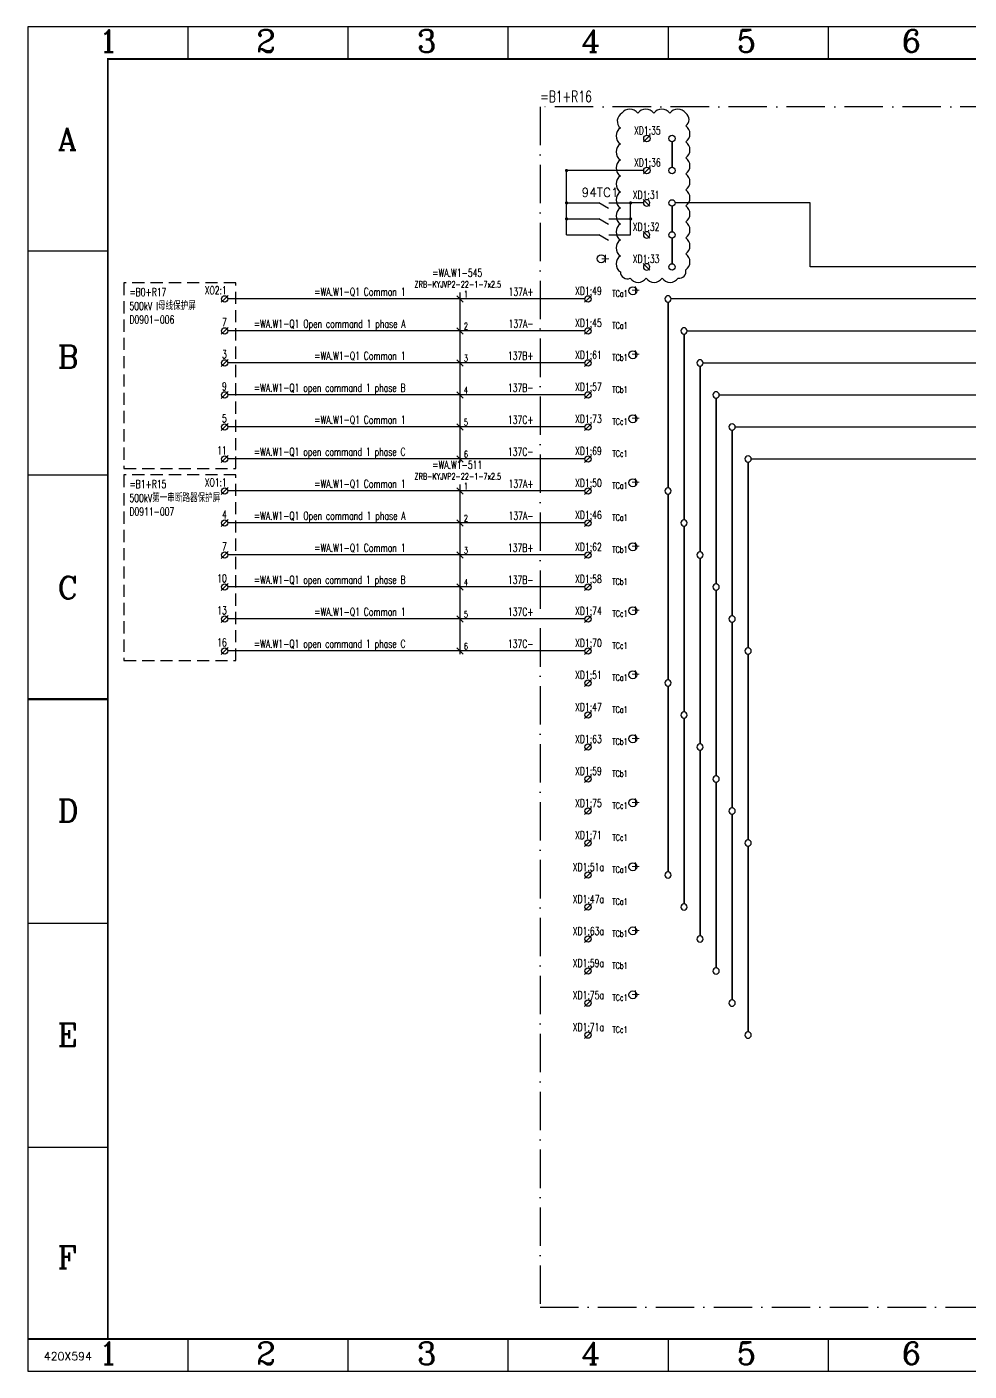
# Model space of a CAD drawing. Header units: millimetres. Extents: x 0 to 594, y 0 to 420.
# Drawn here: x -0.3 to 294.1, y 0 to 420 of the extents above; entities that cross this region are included whole.
import ezdxf
from ezdxf.enums import TextEntityAlignment as Align

# ---------------------------------------------------------------- set-up
doc = ezdxf.new("R2010")
doc.units = ezdxf.units.MM
doc.linetypes.add('ACAD_ISO10W100', pattern=[18, 12, -3, 0, -3])
doc.linetypes.add('DASHED', pattern=[19.05, 12.7, -6.35])
doc.layers.add('4', color=7, linetype='Continuous')
doc.layers.add('GPDRAW', color=1, linetype='Continuous')
doc.styles.add('ECL', font='', dxfattribs={"width": 0.7, "height": 3})
doc.styles.add('elec', font='simplex.shx', dxfattribs={"width": 0.7, "bigfont": 'hztxta.shx'})
doc.styles.add('GPDRAW', font='txt.shx', dxfattribs={"height": 2.5, "bigfont": 'hzfs.shx'})
doc.styles.add('HZ', font='txt8.shx', dxfattribs={"bigfont": 'hztxt1.shx'})
doc.styles.add('ROMANC', font='romanc')
doc.styles.get('ECL').set_extended_font_data('FangSong_GB2312')

# ---------------------------------------------------------------- blocks, each defined once
blk = doc.blocks.new('tmInLR')
at = {"color": 0}
for q in [(1.06, 1.06), (-1.06, -1.06)]:
    blk.add_line((0, 0), q, dxfattribs=at)
blk.add_circle((0, 0), 1, dxfattribs=at)
at = {"color": 0, "style": 'elec', "width": 0.7}
blk.add_text('1.5', height=0.000667, dxfattribs=at).set_placement((0.71, 0.71))
at = {"color": 0, "style": 'elec', "width": 0.7, "flags": 1}
for tag, p in [('DESC', (0.07, 4.37)), ('TERNO', (0.13, 1.25))]:
    blk.add_attdef(tag, text='', height=2.5, dxfattribs=at).set_placement(p, align=Align.CENTER)
at = {"color": 0, "style": 'elec', "width": 0.7}
blk.add_attdef('NO', text='', height=2.5, dxfattribs=at).set_placement((0.13, 1.25), align=Align.CENTER)
blk = doc.blocks.new('*U6', base_point=(160, 395))
at = {"linetype": 'ACAD_ISO10W100'}
blk.add_lwpolyline([(160, 395), (160, 20), (385, 20), (385, 130), (430, 130), (430, 395)], close=True, dxfattribs=at)
at = {"style": 'elec', "width": 0.7}
for tag, p in [('EquCode', (160, 396.5)), ('EquDesCode', (160, 396.5)), ('DDCode', (210, 396.5)), ('EquName', (210, 396.5)), ('EquPlace', (210, 396.5))]:
    blk.add_attdef(tag, p, '', height=3.5, dxfattribs=at)
blk = doc.blocks.new('*U8', base_point=(175, 350))
for points, format in [([(176, 350, 0, 0, 0), (199, 350, 0, 0, 0.414214), (200, 349, 0.5, 0.5, 0), (200, 291, 0, 0, 0.414214), (199, 290, 0, 0, 0), (176, 290, 0, 0, 0)], "xyseb"), ([(199, 350, 1), (201, 350, 1), (199, 350, 1)], "xyb"), ([(199, 350, 1), (201, 350, 1), (199, 350, 1)], "xyb"), ([(199, 290, 1), (201, 290, 1), (199, 290, 1)], "xyb"), ([(199, 290, 1), (201, 290, 1), (199, 290, 1)], "xyb")]:
    blk.add_lwpolyline(points, format=format)
at = {"style": 'elec'}
for tag, p in [('DIC1', (201, 350)), ('DIC2', (202, 349)), ('CODE', (203, 349.5))]:
    blk.add_attdef(tag, p, '', height=3, dxfattribs=at)
blk = doc.blocks.new('*U9', base_point=(175, 340))
for points, format in [([(176, 340, 0, 0, 0), (204, 340, 0, 0, 0.414214), (205, 339, 0.5, 0.5, 0), (205, 281, 0, 0, 0.414214), (204, 280, 0, 0, 0), (176, 280, 0, 0, 0)], "xyseb"), ([(204, 340, 1), (206, 340, 1), (204, 340, 1)], "xyb"), ([(204, 340, 1), (206, 340, 1), (204, 340, 1)], "xyb"), ([(204, 280, 1), (206, 280, 1), (204, 280, 1)], "xyb"), ([(204, 280, 1), (206, 280, 1), (204, 280, 1)], "xyb")]:
    blk.add_lwpolyline(points, format=format)
at = {"style": 'elec'}
for tag, p in [('DIC1', (206, 340)), ('DIC2', (207, 339)), ('CODE', (208, 339.5))]:
    blk.add_attdef(tag, p, '', height=3, dxfattribs=at)
blk = doc.blocks.new('*U10', base_point=(175, 330))
for points, format in [([(176, 330, 0, 0, 0), (209, 330, 0, 0, 0.414214), (210, 329, 0.5, 0.5, 0), (210, 271, 0, 0, 0.414214), (209, 270, 0, 0, 0), (176, 270, 0, 0, 0)], "xyseb"), ([(209, 330, 1), (211, 330, 1), (209, 330, 1)], "xyb"), ([(209, 330, 1), (211, 330, 1), (209, 330, 1)], "xyb"), ([(209, 270, 1), (211, 270, 1), (209, 270, 1)], "xyb"), ([(209, 270, 1), (211, 270, 1), (209, 270, 1)], "xyb")]:
    blk.add_lwpolyline(points, format=format)
at = {"style": 'elec'}
for tag, p in [('DIC1', (211, 330)), ('DIC2', (212, 329)), ('CODE', (213, 329.5))]:
    blk.add_attdef(tag, p, '', height=3, dxfattribs=at)
blk = doc.blocks.new('*U11', base_point=(175, 320))
for points, format in [([(176, 320, 0, 0, 0), (214, 320, 0, 0, 0.414214), (215, 319, 0.5, 0.5, 0), (215, 261, 0, 0, 0.414214), (214, 260, 0, 0, 0), (176, 260, 0, 0, 0)], "xyseb"), ([(214, 320, 1), (216, 320, 1), (214, 320, 1)], "xyb"), ([(214, 320, 1), (216, 320, 1), (214, 320, 1)], "xyb"), ([(214, 260, 1), (216, 260, 1), (214, 260, 1)], "xyb"), ([(214, 260, 1), (216, 260, 1), (214, 260, 1)], "xyb")]:
    blk.add_lwpolyline(points, format=format)
at = {"style": 'elec'}
for tag, p in [('DIC1', (216, 320)), ('DIC2', (217, 319)), ('CODE', (218, 319.5))]:
    blk.add_attdef(tag, p, '', height=3, dxfattribs=at)
blk = doc.blocks.new('*U12', base_point=(175, 310))
for points, format in [([(219, 310, 1), (221, 310, 1), (219, 310, 1)], "xyb"), ([(219, 310, 1), (221, 310, 1), (219, 310, 1)], "xyb"), ([(176, 310, 0, 0, 0), (219, 310, 0, 0, 0.414214), (220, 309, 0.5, 0.5, 0), (220, 251, 0, 0, 0.414214), (219, 250, 0, 0, 0), (176, 250, 0, 0, 0)], "xyseb"), ([(219, 250, 1), (221, 250, 1), (219, 250, 1)], "xyb"), ([(219, 250, 1), (221, 250, 1), (219, 250, 1)], "xyb")]:
    blk.add_lwpolyline(points, format=format)
at = {"style": 'elec'}
for tag, p in [('DIC1', (221, 310)), ('DIC2', (222, 309)), ('CODE', (223, 309.5))]:
    blk.add_attdef(tag, p, '', height=3, dxfattribs=at)
blk = doc.blocks.new('*U13', base_point=(175, 300))
for points, format in [([(176, 300, 0, 0, 0), (224, 300, 0, 0, 0.414214), (225, 299, 0.5, 0.5, 0), (225, 241, 0, 0, 0.414214), (224, 240, 0, 0, 0), (176, 240, 0, 0, 0)], "xyseb"), ([(224, 300, 1), (226, 300, 1), (224, 300, 1)], "xyb"), ([(224, 300, 1), (226, 300, 1), (224, 300, 1)], "xyb"), ([(224, 240, 1), (226, 240, 1), (224, 240, 1)], "xyb"), ([(224, 240, 1), (226, 240, 1), (224, 240, 1)], "xyb")]:
    blk.add_lwpolyline(points, format=format)
at = {"style": 'elec'}
for tag, p in [('DIC1', (226, 300)), ('CODE', (228, 299.5)), ('DIC2', (227, 299))]:
    blk.add_attdef(tag, p, '', height=3, dxfattribs=at)
blk = doc.blocks.new('*U25')
at = {"color": 7, "linetype": 'DASHED', "ltscale": 0.3}
blk.add_lwpolyline([(0, 0), (0, -58), (35, -58), (35, 0), (0, 0)], dxfattribs=at)
at = {"color": 7, "style": 'elec', "width": 0.7}
for tag, p in [('EQUCODE', (1.73, -4.11)), ('EQUNAME', (1.73, -8.46)), ('DWGNO0', (1.73, -12.7))]:
    blk.add_attdef(tag, p, '', height=2.5, dxfattribs=at)
blk = doc.blocks.new('*U26', base_point=(174.000001, 115))
at = {"color": 0}
blk.add_lwpolyline([(174.000001, 115), (174.000001, 115), (174.000001, 115), (62.5, 115)], dxfattribs=at)
at = {"color": 0, "style": 'elec', "width": 0.7}
for tag, p in [('WireSerial', (47, 116)), ('WireDescription', (80, 116)), ('ToOtherEqu', (104, 116)), ('IsDesignWire', (122, 116)), ('LoopCode', (120, 116)), ('InOut', (122, 116))]:
    blk.add_attdef(tag, text='', height=2.5, dxfattribs=at).set_placement(p, align=Align.RIGHT)
blk = doc.blocks.new('*U27', base_point=(174.000001, 135))
at = {"color": 0}
blk.add_lwpolyline([(174.000001, 135), (174.000001, 135), (174.000001, 135), (62.5, 135)], dxfattribs=at)
at = {"color": 0, "style": 'elec', "width": 0.7}
for tag, p in [('WireSerial', (47, 136)), ('WireDescription', (80, 136)), ('IsDesignWire', (122, 136)), ('ToOtherEqu', (104, 136)), ('LoopCode', (120, 136)), ('InOut', (122, 136))]:
    blk.add_attdef(tag, text='', height=2.5, dxfattribs=at).set_placement(p, align=Align.RIGHT)
blk = doc.blocks.new('*U28', base_point=(174.000001, 105))
at = {"color": 0}
blk.add_lwpolyline([(174.000001, 105), (174.000001, 105), (174.000001, 105), (62.5, 105)], dxfattribs=at)
at = {"color": 0, "style": 'elec', "width": 0.7}
for tag, p in [('WireSerial', (47, 106)), ('WireDescription', (80, 106)), ('ToOtherEqu', (104, 106)), ('IsDesignWire', (122, 106)), ('LoopCode', (120, 106)), ('InOut', (122, 106))]:
    blk.add_attdef(tag, text='', height=2.5, dxfattribs=at).set_placement(p, align=Align.RIGHT)
blk = doc.blocks.new('*U29', base_point=(174.000001, 125))
at = {"color": 0}
blk.add_lwpolyline([(174.000001, 125), (174.000001, 125), (174.000001, 125), (62.5, 125)], dxfattribs=at)
at = {"color": 0, "style": 'elec', "width": 0.7}
for tag, p in [('WireSerial', (47, 126)), ('WireDescription', (80, 126)), ('ToOtherEqu', (104, 126)), ('IsDesignWire', (122, 126)), ('LoopCode', (120, 126)), ('InOut', (122, 126))]:
    blk.add_attdef(tag, text='', height=2.5, dxfattribs=at).set_placement(p, align=Align.RIGHT)
blk = doc.blocks.new('*U30', base_point=(174.000001, 145))
at = {"color": 0}
blk.add_lwpolyline([(174.000001, 145), (174.000001, 145), (174.000001, 145), (62.5, 145)], dxfattribs=at)
at = {"color": 0, "style": 'elec', "width": 0.7}
for tag, p in [('WireSerial', (47, 146)), ('WireDescription', (80, 146)), ('ToOtherEqu', (104, 146)), ('IsDesignWire', (122, 146)), ('LoopCode', (120, 146)), ('InOut', (122, 146))]:
    blk.add_attdef(tag, text='', height=2.5, dxfattribs=at).set_placement(p, align=Align.RIGHT)
blk = doc.blocks.new('*U31', base_point=(174.000001, 155))
at = {"color": 0}
blk.add_lwpolyline([(174.000001, 155), (174.000001, 155), (174.000001, 155), (62.5, 155)], dxfattribs=at)
at = {"color": 0, "style": 'elec', "width": 0.7}
for tag, p in [('WireSerial', (47, 156)), ('WireDescription', (80, 156)), ('ToOtherEqu', (104, 156)), ('IsDesignWire', (122, 156)), ('LoopCode', (120, 156)), ('InOut', (122, 156))]:
    blk.add_attdef(tag, text='', height=2.5, dxfattribs=at).set_placement(p, align=Align.RIGHT)
blk = doc.blocks.new('*U32')
at = {"color": 7, "linetype": 'DASHED', "ltscale": 0.3}
blk.add_lwpolyline([(0, 0), (0, -58), (35, -58), (35, 0), (0, 0)], dxfattribs=at)
at = {"color": 7, "style": 'elec', "width": 0.7}
for tag, p in [('EQUCODE', (1.73, -4.11)), ('EQUNAME', (1.73, -8.46)), ('DWGNO0', (1.73, -12.7))]:
    blk.add_attdef(tag, p, '', height=2.5, dxfattribs=at)
blk = doc.blocks.new('*U33', base_point=(174, 95))
at = {"color": 0}
blk.add_lwpolyline([(174, 95), (174, 95), (174, 95), (62.5, 95)], dxfattribs=at)
at = {"color": 0, "style": 'elec', "width": 0.7}
for tag, p in [('WireSerial', (47, 96)), ('WireDescription', (80, 96)), ('ToOtherEqu', (104, 96)), ('IsDesignWire', (122, 96)), ('LoopCode', (120, 96)), ('InOut', (122, 96))]:
    blk.add_attdef(tag, text='', height=2.5, dxfattribs=at).set_placement(p, align=Align.RIGHT)
blk = doc.blocks.new('*U34', base_point=(174.000001, 55))
at = {"color": 0}
blk.add_lwpolyline([(174.000001, 55), (174.000001, 55), (174.000001, 55), (62.5, 55)], dxfattribs=at)
at = {"color": 0, "style": 'elec', "width": 0.7}
for tag, p in [('WireSerial', (47, 56)), ('WireDescription', (80, 56)), ('ToOtherEqu', (104, 56)), ('IsDesignWire', (122, 56)), ('LoopCode', (120, 56)), ('InOut', (122, 56))]:
    blk.add_attdef(tag, text='', height=2.5, dxfattribs=at).set_placement(p, align=Align.RIGHT)
blk = doc.blocks.new('*U35', base_point=(174.000001, 75))
at = {"color": 0}
blk.add_lwpolyline([(174.000001, 75), (174.000001, 75), (174.000001, 75), (62.5, 75)], dxfattribs=at)
at = {"color": 0, "style": 'elec', "width": 0.7}
for tag, p in [('WireSerial', (47, 76)), ('WireDescription', (80, 76)), ('ToOtherEqu', (104, 76)), ('IsDesignWire', (122, 76)), ('LoopCode', (120, 76)), ('InOut', (122, 76))]:
    blk.add_attdef(tag, text='', height=2.5, dxfattribs=at).set_placement(p, align=Align.RIGHT)
blk = doc.blocks.new('*U36', base_point=(174, 65))
at = {"color": 0}
blk.add_lwpolyline([(174, 65), (174, 65), (174, 65), (62.5, 65)], dxfattribs=at)
at = {"color": 0, "style": 'elec', "width": 0.7}
for tag, p in [('WireSerial', (47, 66)), ('WireDescription', (80, 66)), ('ToOtherEqu', (104, 66)), ('IsDesignWire', (122, 66)), ('LoopCode', (120, 66)), ('InOut', (122, 66))]:
    blk.add_attdef(tag, text='', height=2.5, dxfattribs=at).set_placement(p, align=Align.RIGHT)
blk = doc.blocks.new('*U37', base_point=(174, 85))
at = {"color": 0}
blk.add_lwpolyline([(174, 85), (174, 85), (174, 85), (62.5, 85)], dxfattribs=at)
at = {"color": 0, "style": 'elec', "width": 0.7}
for tag, p in [('WireSerial', (47, 86)), ('WireDescription', (80, 86)), ('ToOtherEqu', (104, 86)), ('IsDesignWire', (122, 86)), ('LoopCode', (120, 86)), ('InOut', (122, 86))]:
    blk.add_attdef(tag, text='', height=2.5, dxfattribs=at).set_placement(p, align=Align.RIGHT)
blk = doc.blocks.new('*U38', base_point=(174, 45))
at = {"color": 0}
blk.add_lwpolyline([(174, 45), (174, 45), (174, 45), (62.5, 45)], dxfattribs=at)
at = {"color": 0, "style": 'elec', "width": 0.7}
for tag, p in [('WireSerial', (47, 46)), ('WireDescription', (80, 46)), ('ToOtherEqu', (104, 46)), ('IsDesignWire', (122, 46)), ('LoopCode', (120, 46)), ('InOut', (122, 46))]:
    blk.add_attdef(tag, text='', height=2.5, dxfattribs=at).set_placement(p, align=Align.RIGHT)
blk = doc.blocks.new('*U39')
at = {"color": 7}
blk.add_line((-1, 1), (1, -1), dxfattribs=at)
blk = doc.blocks.new('*U40')
at = {"color": 7}
blk.add_line((0, 2), (0, -51), dxfattribs=at)
for p in [(0, 0), (0, -10), (0, -20), (0, -30), (0, -40), (0, -50)]:
    blk.add_blockref('*U39', p, dxfattribs=at)
at = {"color": 7, "style": 'elec', "width": 0.7}
for tag, height, p in [('WIRECODE', 2.5, (-0.84, 6.92)), ('WIRETYPE', 2, (-0.67, 3.53))]:
    blk.add_attdef(tag, text='', height=height, dxfattribs=at).set_placement(p, align=Align.CENTER)
for tag, p in [('WIRENO1', (1.24, 0.49)), ('WIRENO2', (1.24, -9.51)), ('WIRENO3', (1.24, -19.51)), ('WIRENO4', (1.24, -29.51)), ('WIRENO5', (1.24, -39.51)), ('WIRENO6', (1.24, -49.51))]:
    blk.add_attdef(tag, p, '', height=2, dxfattribs=at)
blk = doc.blocks.new('*U41')
at = {"color": 7}
blk.add_line((-1, 1), (1, -1), dxfattribs=at)
blk = doc.blocks.new('*U42')
at = {"color": 7}
blk.add_line((0, 2), (0, -51), dxfattribs=at)
for p in [(0, 0), (0, -10), (0, -20), (0, -30), (0, -40), (0, -50)]:
    blk.add_blockref('*U41', p, dxfattribs=at)
at = {"color": 7, "style": 'elec', "width": 0.7}
for tag, height, p in [('WIRECODE', 2.5, (-0.84, 6.92)), ('WIRETYPE', 2, (-0.67, 3.53))]:
    blk.add_attdef(tag, text='', height=height, dxfattribs=at).set_placement(p, align=Align.CENTER)
for tag, p in [('WIRENO1', (1.24, 0.49)), ('WIRENO2', (1.24, -9.51)), ('WIRENO3', (1.24, -19.51)), ('WIRENO4', (1.24, -29.51)), ('WIRENO5', (1.24, -39.51)), ('WIRENO6', (1.24, -49.51))]:
    blk.add_attdef(tag, p, '', height=2, dxfattribs=at)
blk = doc.blocks.new('tmL')
at = {"color": 0}
for q in [(1.06, 1.06), (-1.06, -1.06)]:
    blk.add_line((0, 0), q, dxfattribs=at)
blk.add_circle((0, 0), 1, dxfattribs=at)
at = {"color": 0, "style": 'elec', "width": 0.7}
blk.add_text('1.5', height=0.000667, dxfattribs=at).set_placement((0.71, 0.71))
blk.add_attdef('ObjFile.DwgNo', text='', height=2.5, dxfattribs=at).set_placement((-1.73, -0.73), align=Align.BOTTOM_RIGHT)
blk.add_attdef('ObjTerm.Name', text='', height=2.5, dxfattribs=at).set_placement((0.64, 1.44), align=Align.RIGHT)
at = {"color": 0, "style": 'elec', "width": 0.7, "flags": 1}
blk.add_attdef('TERNO', text='', height=2.5, dxfattribs=at).set_placement((0.64, 1.44), align=Align.RIGHT)
blk = doc.blocks.new('*U53', base_point=(175, 350))
for points, format in [([(176, 350, 0, 0, 0), (199, 350, 0, 0, 0.414214), (200, 349, 0.5, 0.5, 0), (200, 291, 0, 0, 0.414214), (199, 290, 0, 0, 0), (176, 290, 0, 0, 0)], "xyseb"), ([(199, 350, 1), (201, 350, 1), (199, 350, 1)], "xyb"), ([(199, 350, 1), (201, 350, 1), (199, 350, 1)], "xyb"), ([(199, 290, 1), (201, 290, 1), (199, 290, 1)], "xyb"), ([(199, 290, 1), (201, 290, 1), (199, 290, 1)], "xyb")]:
    blk.add_lwpolyline(points, format=format)
at = {"style": 'elec'}
for tag, p in [('DIC1', (201, 350)), ('DIC2', (202, 349)), ('CODE', (203, 349.5))]:
    blk.add_attdef(tag, p, '', height=3, dxfattribs=at)
blk = doc.blocks.new('*U54', base_point=(175, 340))
for points, format in [([(176, 340, 0, 0, 0), (204, 340, 0, 0, 0.414214), (205, 339, 0.5, 0.5, 0), (205, 281, 0, 0, 0.414214), (204, 280, 0, 0, 0), (176, 280, 0, 0, 0)], "xyseb"), ([(204, 340, 1), (206, 340, 1), (204, 340, 1)], "xyb"), ([(204, 340, 1), (206, 340, 1), (204, 340, 1)], "xyb"), ([(204, 280, 1), (206, 280, 1), (204, 280, 1)], "xyb"), ([(204, 280, 1), (206, 280, 1), (204, 280, 1)], "xyb")]:
    blk.add_lwpolyline(points, format=format)
at = {"style": 'elec'}
for tag, p in [('DIC1', (206, 340)), ('DIC2', (207, 339)), ('CODE', (208, 339.5))]:
    blk.add_attdef(tag, p, '', height=3, dxfattribs=at)
blk = doc.blocks.new('*U55', base_point=(175, 330))
for points, format in [([(176, 330, 0, 0, 0), (209, 330, 0, 0, 0.414214), (210, 329, 0.5, 0.5, 0), (210, 271, 0, 0, 0.414214), (209, 270, 0, 0, 0), (176, 270, 0, 0, 0)], "xyseb"), ([(209, 330, 1), (211, 330, 1), (209, 330, 1)], "xyb"), ([(209, 330, 1), (211, 330, 1), (209, 330, 1)], "xyb"), ([(209, 270, 1), (211, 270, 1), (209, 270, 1)], "xyb"), ([(209, 270, 1), (211, 270, 1), (209, 270, 1)], "xyb")]:
    blk.add_lwpolyline(points, format=format)
at = {"style": 'elec'}
for tag, p in [('DIC1', (211, 330)), ('DIC2', (212, 329)), ('CODE', (213, 329.5))]:
    blk.add_attdef(tag, p, '', height=3, dxfattribs=at)
blk = doc.blocks.new('*U56', base_point=(175, 320))
for points, format in [([(176, 320, 0, 0, 0), (214, 320, 0, 0, 0.414214), (215, 319, 0.5, 0.5, 0), (215, 261, 0, 0, 0.414214), (214, 260, 0, 0, 0), (176, 260, 0, 0, 0)], "xyseb"), ([(214, 320, 1), (216, 320, 1), (214, 320, 1)], "xyb"), ([(214, 320, 1), (216, 320, 1), (214, 320, 1)], "xyb"), ([(214, 260, 1), (216, 260, 1), (214, 260, 1)], "xyb"), ([(214, 260, 1), (216, 260, 1), (214, 260, 1)], "xyb")]:
    blk.add_lwpolyline(points, format=format)
at = {"style": 'elec'}
for tag, p in [('DIC1', (216, 320)), ('DIC2', (217, 319)), ('CODE', (218, 319.5))]:
    blk.add_attdef(tag, p, '', height=3, dxfattribs=at)
blk = doc.blocks.new('*U57', base_point=(175, 310))
for points, format in [([(219, 310, 1), (221, 310, 1), (219, 310, 1)], "xyb"), ([(219, 310, 1), (221, 310, 1), (219, 310, 1)], "xyb"), ([(176, 310, 0, 0, 0), (219, 310, 0, 0, 0.414214), (220, 309, 0.5, 0.5, 0), (220, 251, 0, 0, 0.414214), (219, 250, 0, 0, 0), (176, 250, 0, 0, 0)], "xyseb"), ([(219, 250, 1), (221, 250, 1), (219, 250, 1)], "xyb"), ([(219, 250, 1), (221, 250, 1), (219, 250, 1)], "xyb")]:
    blk.add_lwpolyline(points, format=format)
at = {"style": 'elec'}
for tag, p in [('DIC1', (221, 310)), ('DIC2', (222, 309)), ('CODE', (223, 309.5))]:
    blk.add_attdef(tag, p, '', height=3, dxfattribs=at)
blk = doc.blocks.new('*U58', base_point=(175, 300))
for points, format in [([(176, 300, 0, 0, 0), (224, 300, 0, 0, 0.414214), (225, 299, 0.5, 0.5, 0), (225, 241, 0, 0, 0.414214), (224, 240, 0, 0, 0), (176, 240, 0, 0, 0)], "xyseb"), ([(224, 300, 1), (226, 300, 1), (224, 300, 1)], "xyb"), ([(224, 300, 1), (226, 300, 1), (224, 300, 1)], "xyb"), ([(224, 240, 1), (226, 240, 1), (224, 240, 1)], "xyb"), ([(224, 240, 1), (226, 240, 1), (224, 240, 1)], "xyb")]:
    blk.add_lwpolyline(points, format=format)
at = {"style": 'elec'}
for tag, p in [('DIC1', (226, 300)), ('CODE', (228, 299.5)), ('DIC2', (227, 299))]:
    blk.add_attdef(tag, p, '', height=3, dxfattribs=at)
blk = doc.blocks.new('A$C43DC0A0F')
at = {"color": 1}
for p, values in [((4.28, 11.06), {'NO': 'XD1:35'}), ((4.28, 1.06), {'NO': 'XD1:36'})]:
    blk.add_blockref('tmInLR', p, dxfattribs=at).add_auto_attribs(values)
blk = doc.blocks.new('XXDAFRAM-CH-HENG-A2')
at = {"color": 1}
for p, q in [((50, 420), (50, 410)), ((100, 420), (100, 410)), ((150, 420), (150, 410)), ((200, 420), (200, 410)), ((250, 420), (250, 410)), ((0, 350), (25, 350)), ((0, 280), (25, 280)), ((0, 140), (25, 140)), ((0, 70), (25, 70)), ((50, 10), (50, 0)), ((100, 10), (100, 0)), ((150, 10), (150, 0)), ((200, 10), (200, 0)), ((250, 10), (250, 0))]:
    blk.add_line(p, q, dxfattribs=at)
at = {"color": 1, "lineweight": 50}
blk.add_line((0, 210), (25, 210), dxfattribs=at)
at = {"color": 1}
blk.add_lwpolyline([(0, 0), (594, 0), (594, 420), (0, 420)], close=True, dxfattribs=at)
at = {"color": 1, "const_width": 0.6}
blk.add_lwpolyline([(25, 10), (584, 10), (584, 410), (25, 410)], close=True, dxfattribs=at)
blk.add_lwpolyline([(0, 10), (25, 10)], dxfattribs=at)
at = {"color": 1, "style": 'ROMANC'}
for s, p in [('1', (22.12, 412.07)), ('2', (71.39, 412.07)), ('3', (121.6, 412.07)), ('4', (172.87, 412.07)), ('5', (221.51, 412.07)), ('6', (273.08, 412.07)), ('A', (9.33, 381.47)), ('B', (9.33, 313.44)), ('C', (9.33, 241.28)), ('D', (9.33, 171.63)), ('E', (9.33, 101.58)), ('F', (9.33, 32.04)), ('1', (22.12, 2.07)), ('2', (71.39, 2.07)), ('3', (121.6, 2.07)), ('4', (172.87, 2.07)), ('5', (221.51, 2.07)), ('6', (273.08, 2.07))]:
    blk.add_text(s, height=7, dxfattribs=at).set_placement(p)
at = {"linetype": 'Continuous', "style": 'ECL', "width": 0.7}
for tag, height, p in [('DESIGNSTATUS', 3.5, (571.85, 76.57)), ('ENDESIGNSTATUS', 3.5, (571.89, 70.89)), ('V', 4, (531.58, 63.46)), ('O', 4, (537.75, 63.46)), ('L', 4, (543.92, 63.46)), ('N', 4, (550.08, 63.46)), ('D', 4, (562.42, 63.46)), ('W', 4, (568.58, 63.46)), ('G', 4, (574.75, 63.46)), ('VEREN40', 4, (580.92, 63.46)), ('DWGNAME1', 5, (522.12, 48.71)), ('DWGENAME1', 5, (521.93, 42.13)), ('DWGNAME', 5, (521.93, 42.36)), ('DWGENAME', 5, (521.93, 35.7)), ('DWGNAME2', 5, (521.93, 35.06)), ('DWGENAME2', 5, (522.27, 28.91)), ('DWGNO', 4, (511.81, 15.14)), ('VEREN40', 4, (578.74, 15.14))]:
    blk.add_attdef(tag, text='', height=height, dxfattribs=at).set_placement(p, align=Align.MIDDLE)
at = {"style": 'ECL', "width": 0.7, "flags": 1}
for p in [(450.39, 48.28), (450.39, 40.28), (450.39, 32.28), (450.39, 24.28)]:
    blk.add_attdef('DATE', text='', height=5, dxfattribs=at).set_placement(p, align=Align.MIDDLE)
for tag, p in [('SJ1', (419.56, 44.28)), ('JH', (419.56, 36.28)), ('SH1', (419.56, 28.28)), ('PZ', (419.56, 20.28)), ('BL', (419.56, 10))]:
    blk.add_attdef(tag, p, '', height=5, dxfattribs=at)
at = {"layer": 'GPDRAW', "color": 1, "linetype": 'Continuous', "style": 'GPDRAW'}
blk.add_text('420X594', height=2.5, dxfattribs=at).set_placement((5, 3.4))
blk = doc.blocks.new('*U61', base_point=(175, 365))
for points, format in [([(166.05, 365, 1), (168.05, 365, 1), (166.05, 365, 1)], "xyb"), ([(166.05, 365, 1), (168.05, 365, 1), (166.05, 365, 1)], "xyb"), ([(174, 365, 0, 0, 0), (168.05, 365, 0, 0, -0.414214), (167.05, 364, 0.5, 0.5, 0), (167.05, 356, 0, 0, -0.414214), (168.05, 355, 0, 0, 0), (174, 355, 0, 0, 0)], "xyseb"), ([(166.05, 355, 1), (168.05, 355, 1), (166.05, 355, 1)], "xyb"), ([(166.05, 355, 1), (168.05, 355, 1), (166.05, 355, 1)], "xyb")]:
    blk.add_lwpolyline(points, format=format)
at = {"style": 'elec'}
for tag, p in [('DIC2', (169.05, 364)), ('DIC1', (170.05, 365)), ('CODE', (172.05, 364.5))]:
    blk.add_attdef(tag, p, '', height=3, dxfattribs=at)
blk = doc.blocks.new('*U62', base_point=(175, 355))
for points, format in [([(166.05, 355, 1), (168.05, 355, 1), (166.05, 355, 1)], "xyb"), ([(166.05, 355, 1), (168.05, 355, 1), (166.05, 355, 1)], "xyb"), ([(174, 355, 0, 0, 0), (168.05, 355, 0, 0, -0.414214), (167.05, 354, 0.5, 0.5, 0), (167.05, 346, 0, 0, -0.414214), (168.05, 345, 0, 0, 0), (174, 345, 0, 0, 0)], "xyseb"), ([(166.05, 345, 1), (168.05, 345, 1), (166.05, 345, 1)], "xyb"), ([(166.05, 345, 1), (168.05, 345, 1), (166.05, 345, 1)], "xyb")]:
    blk.add_lwpolyline(points, format=format)
at = {"style": 'elec'}
for tag, p in [('DIC2', (169.05, 354)), ('DIC1', (170.05, 355)), ('CODE', (172.05, 354.5))]:
    blk.add_attdef(tag, p, '', height=3, dxfattribs=at)
blk = doc.blocks.new('*U65', base_point=(175, 375.12))
for points, format in [([(166.05, 385.12, 1), (168.05, 385.12, 1), (166.05, 385.12, 1)], "xyb"), ([(166.05, 385.12, 1), (168.05, 385.12, 1), (166.05, 385.12, 1)], "xyb"), ([(174, 375.12, 0, 0, 0), (168.05, 375.12, 0, 0, 0.414214), (167.05, 376.12, 0.5, 0.5, 0), (167.05, 384.12, 0, 0, 0.414214), (168.05, 385.12, 0, 0, 0), (174, 385.12, 0, 0, 0)], "xyseb"), ([(166.05, 375.12, 1), (168.05, 375.12, 1), (166.05, 375.12, 1)], "xyb"), ([(166.05, 375.12, 1), (168.05, 375.12, 1), (166.05, 375.12, 1)], "xyb")]:
    blk.add_lwpolyline(points, format=format)
at = {"style": 'elec'}
for tag, p in [('DIC2', (169.05, 376.12)), ('DIC1', (170.05, 375.12)), ('CODE', (172.05, 375.62))]:
    blk.add_attdef(tag, p, '', height=3, dxfattribs=at)
blk = doc.blocks.new('A$C67A722B6')
blk.add_blockref('*U65', (8.95, 1))

msp = doc.modelspace()

# ---------------------------------------------------------------- linework, layer by layer
for p, q in [((168.3, 355), (168.3, 375.37)), ((192.3, 375.12), (168.3, 375.12)), ((188.3, 355), (188.3, 365)), ((192.3, 365), (188.3, 365)), ((244.36, 365), (202.25, 365)), ((244.36, 345), (244.36, 365)), ((414, 345), (244.36, 345)), ((355, 335), (201, 335)), ((206, 325), (405, 325)), ((211, 315), (345, 315)), ((216, 305), (340, 305)), ((221, 295), (330, 295)), ((226, 285), (325, 285))]:
    msp.add_line(p, q)
at = {"color": 6}
msp.add_lwpolyline([(205.55, 392.99, 0.520567), (200.55, 392.99, 0.520567), (195.55, 392.99, 0.520567), (190.55, 392.99, 0.520567), (185.55, 392.99, 0.520567), (185.11, 388.43, 0.520567), (185.11, 383.43, 0.520567), (185.11, 378.43, 0.520567), (185.11, 373.43, 0.520567), (185.11, 368.43, 0.520567), (185.11, 363.43, 0.520567), (185.11, 358.43, 0.520567), (185.11, 353.43, 0.520567), (185.11, 348.43, 0.520567), (185.11, 343.43, 0.520567), (188.15, 341.47, 0.520567), (193.15, 341.47, 0.520567), (198.15, 341.47, 0.520567), (203.15, 341.47, 0.520567), (205.55, 344.07, 0.520567), (205.55, 349.07, 0.520567), (205.55, 354.07, 0.520567), (205.55, 359.07, 0.520567), (205.55, 364.07, 0.520567), (205.55, 369.07, 0.520567), (205.55, 374.07, 0.520567), (205.55, 379.07, 0.520567), (205.55, 384.07, 0.520567), (205.55, 389.07, 0.520567)], format="xyb", close=True, dxfattribs=at)
at = {"const_width": 0.5}
for points in [[(168.55, 375.12, -1), (168.05, 375.12, -1)], [(168.55, 365, -1), (168.05, 365, -1)], [(188.55, 365, -1), (188.05, 365, -1)], [(168.55, 360, -1), (168.05, 360, -1)], [(188.55, 360, -1), (188.05, 360, -1)]]:
    msp.add_lwpolyline(points, format="xyb", close=True, dxfattribs=at)
for centre in [(179.12, 347.57), (189, 337.57), (189, 317.57), (189, 297.57), (189, 277.57), (189, 257.57), (189, 237.57), (189, 217.57), (189, 197.57), (189, 177.57), (189, 157.57), (189, 137.57), (189, 117.57)]:
    msp.add_circle(centre, 1.24)
at = {"layer": '4', "color": 7}
for p, q in [((168.3, 365), (178.36, 365)), ((181.42, 363.26), (178.39, 365)), ((181.47, 365), (188.3, 365)), ((168.3, 360), (178.36, 360)), ((181.42, 358.26), (178.39, 360)), ((181.47, 360), (188.3, 360)), ((168.3, 355), (178.36, 355)), ((181.42, 353.26), (178.39, 355)), ((181.47, 355), (188.3, 355))]:
    msp.add_line(p, q, dxfattribs=at)

# ---------------------------------------------------------------- block references
for name, p in [('XXDAFRAM-CH-HENG-A2', (0, 0)), ('A$C43DC0A0F', (189.12, 374.06)), ('*U8', (175, 335)), ('*U9', (175, 325)), ('*U10', (175, 315)), ('*U11', (175, 305)), ('*U12', (175, 295)), ('*U13', (175, 285)), ('*U8', (175, 275)), ('*U9', (175, 265)), ('*U10', (175, 255)), ('*U11', (175, 245)), ('*U12', (175, 235)), ('*U13', (175, 225)), ('*U53', (175, 215)), ('*U54', (175, 205)), ('*U55', (175, 195)), ('*U56', (175, 185)), ('*U57', (175, 175)), ('*U58', (175, 165))]:
    msp.add_blockref(name, p)
ref = msp.add_blockref('*U6', (160, 395))
ref.add_attrib('EquCode', '=B1+R16', (160, 396.5), dxfattribs={"height": 3.5, "style": 'elec', "width": 0.7})
at = {"xscale": -1}
for name, p in [('A$C67A722B6', (202.25, 374.12)), ('*U61', (193.3, 365)), ('*U62', (193.3, 355))]:
    msp.add_blockref(name, p, dxfattribs=at)
at = {"color": 6}
ref = msp.add_blockref('tmInLR', (193.3, 365), dxfattribs=dict(at, xscale=-1))
ref.add_attrib('NO', 'XD1:31', dxfattribs={"color": 0, "height": 2.5, "style": 'elec', "width": 0.7}).set_placement((193.16, 366.25), align=Align.CENTER)
ref = msp.add_blockref('tmInLR', (193.3, 355), dxfattribs=dict(at, xscale=-1))
ref.add_attrib('NO', 'XD1:32', dxfattribs={"color": 0, "height": 2.5, "style": 'elec', "width": 0.7}).set_placement((193.16, 356.25), align=Align.CENTER)
ref = msp.add_blockref('tmInLR', (193.3, 345), dxfattribs=dict(at, xscale=-1))
ref.add_attrib('NO', 'XD1:33', dxfattribs={"color": 0, "height": 2.5, "style": 'elec', "width": 0.7}).set_placement((193.16, 346.25), align=Align.CENTER)
at = {"color": 7}
for name, p, values in [('*U40', (135, 335), {'WIRECODE': '=WA.W1-545', 'WIRETYPE': 'ZRB-KYJVP2-22-1-7x2.5', 'WIRENO1': '1', 'WIRENO2': '2', 'WIRENO3': '3', 'WIRENO4': '4', 'WIRENO5': '5', 'WIRENO6': '6'}), ('*U25', (30, 340), {'EQUCODE': '=B0+R17', 'EQUNAME': '500kV I母线保护屏', 'DWGNO0': 'D0901-006'}), ('tmInLR', (175, 315), {'NO': 'XD1:61'}), ('tmInLR', (175, 285), {'NO': 'XD1:69'}), ('*U42', (135, 275), {'WIRECODE': '=WA.W1-511', 'WIRETYPE': 'ZRB-KYJVP2-22-1-7x2.5', 'WIRENO1': '1', 'WIRENO2': '2', 'WIRENO3': '3', 'WIRENO4': '4', 'WIRENO5': '5', 'WIRENO6': '6'}), ('*U32', (30, 280), {'EQUCODE': '=B1+R15', 'EQUNAME': '500kV第一串断路器保护屏', 'DWGNO0': 'D0911-007'}), ('tmInLR', (175, 245), {'NO': 'XD1:58'}), ('tmInLR', (175, 225), {'NO': 'XD1:70'}), ('tmInLR', (175, 195), {'NO': 'XD1:63'}), ('tmInLR', (175, 185), {'NO': 'XD1:59'}), ('tmInLR', (175, 175), {'NO': 'XD1:75'}), ('tmInLR', (175, 165), {'NO': 'XD1:71'}), ('tmInLR', (175, 135), {'NO': 'XD1:63a'}), ('tmInLR', (175, 125), {'NO': 'XD1:59a'}), ('tmInLR', (175, 115), {'NO': 'XD1:75a'}), ('tmInLR', (175, 105), {'NO': 'XD1:71a'})]:
    msp.add_blockref(name, p, dxfattribs=at).add_auto_attribs(values)
for name, p, values in [('tmL', (61.5, 335), {'ObjTerm.Name': 'XO2:1'}), ('tmInLR', (175, 335), {'NO': 'XD1:49'}), ('tmInLR', (175, 325), {'NO': 'XD1:45'}), ('tmInLR', (175, 305), {'NO': 'XD1:57'}), ('tmInLR', (175, 295), {'NO': 'XD1:73'}), ('tmL', (61.5, 275), {'ObjTerm.Name': 'XO1:1'}), ('tmInLR', (175, 275), {'NO': 'XD1:50'}), ('tmInLR', (175, 265), {'NO': 'XD1:46'}), ('tmInLR', (175, 255), {'NO': 'XD1:62'}), ('tmInLR', (175, 235), {'NO': 'XD1:74'}), ('tmInLR', (175, 215), {'NO': 'XD1:51'}), ('tmInLR', (175, 205), {'NO': 'XD1:47'}), ('tmInLR', (175, 155), {'NO': 'XD1:51a'}), ('tmInLR', (175, 145), {'NO': 'XD1:47a'})]:
    msp.add_blockref(name, p).add_auto_attribs(values)
ref = msp.add_blockref('*U31', (174, 335), dxfattribs=at)
ref.add_attrib('WireDescription', '=WA.W1-Q1 Common 1', dxfattribs={"color": 7, "height": 2.5, "style": 'elec', "width": 0.7}).set_placement((118, 336), align=Align.RIGHT)
ref.add_attrib('LoopCode', '137A+', dxfattribs={"color": 7, "height": 2.5, "style": 'elec', "width": 0.7}).set_placement((158, 336), align=Align.RIGHT)
ref = msp.add_blockref('tmL', (61.5, 325))
ref.add_attrib('TERNO', '7', dxfattribs={"color": 0, "height": 2.5, "style": 'elec', "width": 0.7}).set_placement((62.14, 326.44), align=Align.RIGHT)
ref = msp.add_blockref('*U30', (174, 325), dxfattribs=at)
ref.add_attrib('WireDescription', '=WA.W1-Q1 Open command 1 phase A', dxfattribs={"color": 7, "height": 2.5, "style": 'elec', "width": 0.7}).set_placement((118, 326), align=Align.RIGHT)
ref.add_attrib('LoopCode', '137A-', dxfattribs={"color": 7, "height": 2.5, "style": 'elec', "width": 0.7}).set_placement((158, 326), align=Align.RIGHT)
ref = msp.add_blockref('tmL', (61.5, 315))
ref.add_attrib('TERNO', '3', dxfattribs={"color": 0, "height": 2.5, "style": 'elec', "width": 0.7}).set_placement((62.14, 316.44), align=Align.RIGHT)
ref = msp.add_blockref('*U27', (174, 315), dxfattribs=at)
ref.add_attrib('WireDescription', '=WA.W1-Q1 Common 1', dxfattribs={"color": 7, "height": 2.5, "style": 'elec', "width": 0.7}).set_placement((118, 316), align=Align.RIGHT)
ref.add_attrib('LoopCode', '137B+', dxfattribs={"color": 7, "height": 2.5, "style": 'elec', "width": 0.7}).set_placement((158, 316), align=Align.RIGHT)
ref = msp.add_blockref('tmL', (61.5, 305))
ref.add_attrib('TERNO', '9', dxfattribs={"color": 0, "height": 2.5, "style": 'elec', "width": 0.7}).set_placement((62.14, 306.44), align=Align.RIGHT)
ref = msp.add_blockref('*U29', (174, 305), dxfattribs=at)
ref.add_attrib('WireDescription', '=WA.W1-Q1 open command 1 phase B', dxfattribs={"color": 7, "height": 2.5, "style": 'elec', "width": 0.7}).set_placement((118, 306), align=Align.RIGHT)
ref.add_attrib('LoopCode', '137B-', dxfattribs={"color": 7, "height": 2.5, "style": 'elec', "width": 0.7}).set_placement((158, 306), align=Align.RIGHT)
ref = msp.add_blockref('tmL', (61.5, 295))
ref.add_attrib('TERNO', '5', dxfattribs={"color": 0, "height": 2.5, "style": 'elec', "width": 0.7}).set_placement((62.14, 296.44), align=Align.RIGHT)
ref = msp.add_blockref('*U26', (174, 295), dxfattribs=at)
ref.add_attrib('WireDescription', '=WA.W1-Q1 Common 1', dxfattribs={"color": 7, "height": 2.5, "style": 'elec', "width": 0.7}).set_placement((118, 296), align=Align.RIGHT)
ref.add_attrib('LoopCode', '137C+', dxfattribs={"color": 7, "height": 2.5, "style": 'elec', "width": 0.7}).set_placement((158, 296), align=Align.RIGHT)
ref = msp.add_blockref('tmL', (61.5, 285))
ref.add_attrib('TERNO', '11', dxfattribs={"color": 0, "height": 2.5, "style": 'elec', "width": 0.7}).set_placement((62.14, 286.44), align=Align.RIGHT)
ref = msp.add_blockref('*U28', (174, 285), dxfattribs=at)
ref.add_attrib('WireDescription', '=WA.W1-Q1 open command 1 phase C', dxfattribs={"color": 7, "height": 2.5, "style": 'elec', "width": 0.7}).set_placement((118, 286), align=Align.RIGHT)
ref.add_attrib('LoopCode', '137C-', dxfattribs={"color": 7, "height": 2.5, "style": 'elec', "width": 0.7}).set_placement((158, 286), align=Align.RIGHT)
ref = msp.add_blockref('*U33', (174, 275), dxfattribs=at)
ref.add_attrib('WireDescription', '=WA.W1-Q1 Common 1', dxfattribs={"color": 7, "height": 2.5, "style": 'elec', "width": 0.7}).set_placement((118, 276), align=Align.RIGHT)
ref.add_attrib('LoopCode', '137A+', dxfattribs={"color": 7, "height": 2.5, "style": 'elec', "width": 0.7}).set_placement((158, 276), align=Align.RIGHT)
ref = msp.add_blockref('tmL', (61.5, 265))
ref.add_attrib('TERNO', '4', dxfattribs={"color": 0, "height": 2.5, "style": 'elec', "width": 0.7}).set_placement((62.14, 266.44), align=Align.RIGHT)
ref = msp.add_blockref('*U37', (174, 265), dxfattribs=at)
ref.add_attrib('WireDescription', '=WA.W1-Q1 Open command 1 phase A', dxfattribs={"color": 7, "height": 2.5, "style": 'elec', "width": 0.7}).set_placement((118, 266), align=Align.RIGHT)
ref.add_attrib('LoopCode', '137A-', dxfattribs={"color": 7, "height": 2.5, "style": 'elec', "width": 0.7}).set_placement((158, 266), align=Align.RIGHT)
ref = msp.add_blockref('tmL', (61.5, 255))
ref.add_attrib('TERNO', '7', dxfattribs={"color": 0, "height": 2.5, "style": 'elec', "width": 0.7}).set_placement((62.14, 256.44), align=Align.RIGHT)
ref = msp.add_blockref('*U35', (174, 255), dxfattribs=at)
ref.add_attrib('WireDescription', '=WA.W1-Q1 Common 1', dxfattribs={"color": 7, "height": 2.5, "style": 'elec', "width": 0.7}).set_placement((118, 256), align=Align.RIGHT)
ref.add_attrib('LoopCode', '137B+', dxfattribs={"color": 7, "height": 2.5, "style": 'elec', "width": 0.7}).set_placement((158, 256), align=Align.RIGHT)
ref = msp.add_blockref('tmL', (61.5, 245))
ref.add_attrib('TERNO', '10', dxfattribs={"color": 0, "height": 2.5, "style": 'elec', "width": 0.7}).set_placement((62.14, 246.44), align=Align.RIGHT)
ref = msp.add_blockref('*U36', (174, 245), dxfattribs=at)
ref.add_attrib('WireDescription', '=WA.W1-Q1 open command 1 phase B', dxfattribs={"color": 7, "height": 2.5, "style": 'elec', "width": 0.7}).set_placement((118, 246), align=Align.RIGHT)
ref.add_attrib('LoopCode', '137B-', dxfattribs={"color": 7, "height": 2.5, "style": 'elec', "width": 0.7}).set_placement((158, 246), align=Align.RIGHT)
ref = msp.add_blockref('tmL', (61.5, 235))
ref.add_attrib('TERNO', '13', dxfattribs={"color": 0, "height": 2.5, "style": 'elec', "width": 0.7}).set_placement((62.14, 236.44), align=Align.RIGHT)
ref = msp.add_blockref('*U34', (174, 235), dxfattribs=at)
ref.add_attrib('WireDescription', '=WA.W1-Q1 Common 1', dxfattribs={"color": 7, "height": 2.5, "style": 'elec', "width": 0.7}).set_placement((118, 236), align=Align.RIGHT)
ref.add_attrib('LoopCode', '137C+', dxfattribs={"color": 7, "height": 2.5, "style": 'elec', "width": 0.7}).set_placement((158, 236), align=Align.RIGHT)
ref = msp.add_blockref('tmL', (61.5, 225))
ref.add_attrib('TERNO', '16', dxfattribs={"color": 0, "height": 2.5, "style": 'elec', "width": 0.7}).set_placement((62.14, 226.44), align=Align.RIGHT)
ref = msp.add_blockref('*U38', (174, 225), dxfattribs=at)
ref.add_attrib('WireDescription', '=WA.W1-Q1 open command 1 phase C', dxfattribs={"color": 7, "height": 2.5, "style": 'elec', "width": 0.7}).set_placement((118, 226), align=Align.RIGHT)
ref.add_attrib('LoopCode', '137C-', dxfattribs={"color": 7, "height": 2.5, "style": 'elec', "width": 0.7}).set_placement((158, 226), align=Align.RIGHT)

# ---------------------------------------------------------------- texts
at = {"layer": '4', "color": 7, "style": 'HZ'}
for s, p in [('94TC1', (172.97, 366.87)), ('+', (178.88, 346.34)), ('+', (188.29, 336.51)), ('+', (188.29, 316.51)), ('+', (188.29, 296.51)), ('+', (188.29, 276.51)), ('+', (188.29, 256.51)), ('+', (188.29, 236.51)), ('+', (188.29, 216.51)), ('+', (188.29, 196.51)), ('+', (188.29, 176.51)), ('+', (188.29, 156.51)), ('+', (188.29, 136.51)), ('+', (188.29, 116.51))]:
    msp.add_text(s, height=2.8, dxfattribs=at).set_placement(p)
at = {"layer": '4', "color": 7, "style": 'elec', "width": 0.7}
for s, p in [('TCa1 ', (185.51, 335.69)), ('TCa1 ', (185.51, 325.69)), ('TCb1 ', (185.51, 315.69)), ('TCb1 ', (185.51, 305.69)), ('TCc1 ', (185.51, 295.69)), ('TCc1 ', (185.51, 285.69)), ('TCa1 ', (185.51, 275.69)), ('TCa1 ', (185.51, 265.69)), ('TCb1 ', (185.51, 255.69)), ('TCb1 ', (185.51, 245.69)), ('TCc1 ', (185.51, 235.69)), ('TCc1 ', (185.51, 225.69)), ('TCa1 ', (185.51, 215.69)), ('TCa1 ', (185.51, 205.69)), ('TCb1 ', (185.51, 195.69)), ('TCb1 ', (185.51, 185.69)), ('TCc1 ', (185.51, 175.69)), ('TCc1 ', (185.51, 165.69)), ('TCa1 ', (185.51, 155.69)), ('TCa1 ', (185.51, 145.69)), ('TCb1 ', (185.51, 135.69)), ('TCb1 ', (185.51, 125.69)), ('TCc1 ', (185.51, 115.69)), ('TCc1 ', (185.51, 105.69))]:
    msp.add_text(s, height=2, dxfattribs=at).set_placement(p, align=Align.CENTER)

doc.saveas('drawing.dxf')
